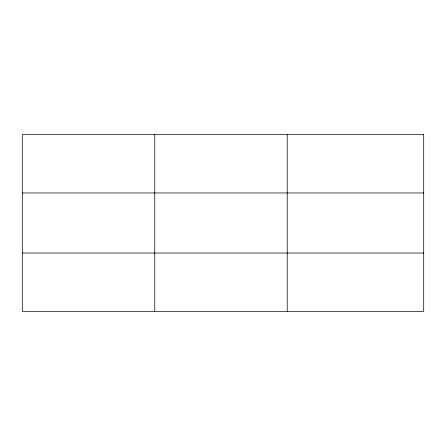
<?xml version="1.0" encoding="UTF-8"?>
<svg xmlns="http://www.w3.org/2000/svg" width="446" height="446" viewBox="0 0 446 446"><rect width="100%" height="100%" fill="white"/><g stroke="black" fill="none" stroke-linecap="round" stroke-linejoin="round"><path stroke-width="0.67" d="M154.762 134.647L154.762 311.353M287.224 134.647L287.224 311.353M22.3 192.962L423.7 192.962M22.3 253.038L423.7 253.038M423.7 134.647L423.7 311.353L22.3 311.353L22.3 134.647L423.7 134.647"/></g></svg>
